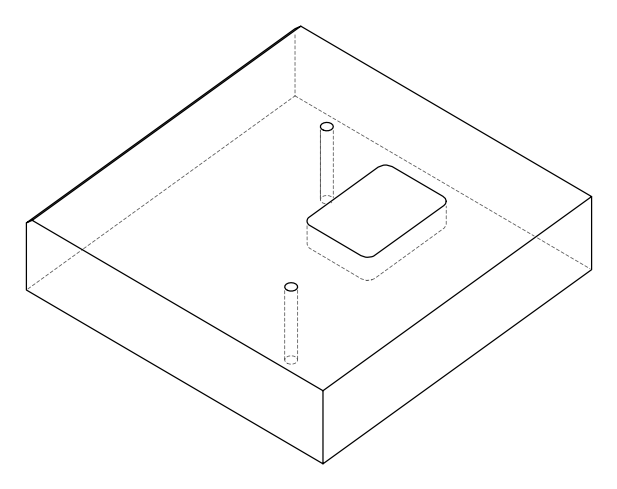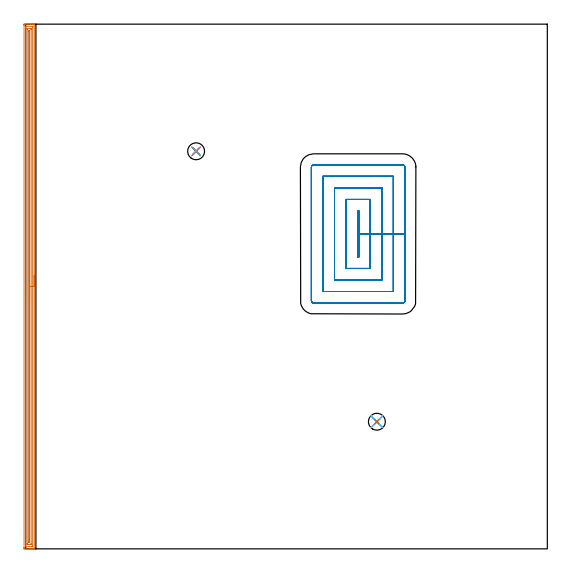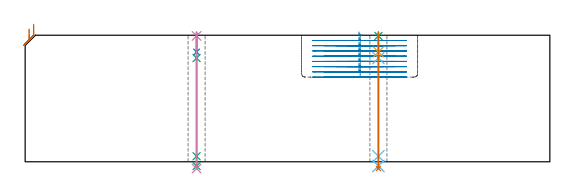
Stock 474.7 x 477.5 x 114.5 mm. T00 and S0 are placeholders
(PLAN: 10 operations, 8 tool changes, 39.7 min)
(1 AREA_MILL | FG_CHAMFER_SURFACE | UGT0205_001 | 15.47 min | 20650 mm3)
(2 MILL_RECTANGULAR_POCKET | POCKET_RECTANGULAR_STRAIGHT | UGT0201_095 | Follow Part, ap 5, ae 75% | 21.93 min | 574766 mm3)
(3 SPOT_DRILL | STEP1HOLE | NXT0321_9005460120000 | 0.03 min | 7 mm3)
(4 SPOT_DRILL_1 | STEP1HOLE_1 | NXT0321_9005460120000 | 0.03 min | 1 mm3)
(5 DRILL_BLIND_HOLE_INTO_CENTER | STEP1HOLE | NXT0301_072 | 0.07 min | 1148 mm3)
(6 GUN_DRILL_THROUGH_HOLE | STEP1HOLE | UGT0307_007 | 0.57 min | 7830 mm3)
(7 DRILL_TO_ENLARGE_THROUGH_HOLE | STEP1HOLE | UGT0301_284 | 0.49 min | 12273 mm3)
(8 DRILL_BLIND_HOLE_INTO_CENTER_1 | STEP1HOLE_1 | NXT0301_072 | 0.07 min | 1138 mm3)
(9 GUN_DRILL_THROUGH_HOLE_1 | STEP1HOLE_1 | UGT0307_007 | 0.57 min | 7827 mm3)
(10 DRILL_TO_ENLARGE_THROUGH_HOLE_1 | STEP1HOLE_1 | UGT0301_284 | 0.49 min | 12319 mm3)
(TOOL UGT0205_001 | Chamfer Mill 20 x 3 x 45 deg. | D20 FL50 Z2)
(TOOL UGT0201_095 | End mill 20 mm | D20 R3 FL38 Z4)
(TOOL NXT0321_9005460120000 | NC Spot Drill, 142deg, 12mm, Carbide, Uncoated | D12 PA142 FL30 Z2)
(TOOL NXT0301_072 | Carbide Drill 10.1mm [860.1-1010-051A1-MM 2214] | D10.1 PA140 FL71 Z2)
(TOOL UGT0307_007 | Gun Drill 10 mm | D10 PA130 FL24 Z1)
(TOOL UGT0301_284 | Twist Drill 15.4 mm | D15.4 PA118 FL120 Z2)
(OP 1 AREA_MILL)
G17 G21 G94 G90
T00 M6
G54
G17 G0 G90 X7.8 Y248.75 S1061 M3
G43 Z124.5 H0
G94 G1 Y248.712 Z123.628 F250.
Y248.598 Z122.763
Y248.409 Z121.912
Y248.147 Z121.08
Y247.813 Z120.274
Y247.41 Z119.5
Y246.941 Z118.764
Y246.41 Z118.072
Y245.821 Z117.429
Y245.178 Z116.839
Y244.486 Z116.308
Y243.75 Z115.84
Y242.976 Z115.437
Y242.17 Z115.103
Y241.338 Z114.841
Y240.486 Z114.652
Y239.622 Z114.538
Y238.75 Z114.5
Y0.174
X7.798 Y0.01 Z114.488
X7.733 Y0.007 Z114.424
X7.312 Y0. Z114.011
X6.975 Z113.675
X6.279 Z112.974
X5.037 Z111.734
X4.491 Z111.186
X3.87 Z110.565
X-1.124 Z105.573
X-1.491 Y0.003 Z105.206
X-1.493 Y0.006 Z105.204
X-1.498 Y0.621 Z105.202
X-1.5 Y1.247 Z105.2
Y476.612
X-1.499 Y476.879 Z105.201
X-1.493 Y477.494 Z105.204
X-1.491 Y477.497 Z105.206
X-0.873 Y477.5 Z105.824
X-0.6 Z106.097
X4.491 Z111.186
X5.931 Z112.627
X6.279 Z112.974
X6.975 Z113.675
X7.312 Z114.012
X7.733 Y477.493 Z114.424
X7.798 Y477.49 Z114.489
X7.8 Y477.326 Z114.5
Y238.75
X6.386 Z113.086
X6.385 Y2.408 Z113.085
X6.384 Y2.302 Z113.084
X6.381 Y2.195 Z113.081
X6.374 Y2.01 Z113.074
X6.279 Y2.008 Z112.979
X5.792 Y2.001 Z112.492
X0.021 Z106.721
X-0.037 Y2.002 Z106.663
X-0.072 Y2.006 Z106.628
X-0.077 Y2.008 Z106.623
X-0.08 Y2.028 Z106.62
X-0.083 Y2.088 Z106.617
X-0.085 Y2.301 Z106.615
X-0.086 Y2.408 Z106.614
X-0.085 Y475.092 Z106.615
X-0.084 Y475.198 Z106.616
X-0.081 Y475.305 Z106.619
X-0.074 Y475.49 Z106.626
X0.021 Y475.492 Z106.721
X0.508 Y475.499 Z107.208
X6.279 Z112.979
X6.337 Y475.498 Z113.037
X6.372 Y475.494 Z113.072
X6.377 Y475.492 Z113.077
X6.38 Y475.472 Z113.08
X6.383 Y475.412 Z113.083
X6.385 Y475.199 Z113.085
X6.386 Y475.092 Z113.086
Y238.75
X4.971 Z111.671
Y4.608
X4.97 Y4.195 Z111.67
X4.967 Y4.075 Z111.667
X4.965 Y4.024 Z111.665
X4.88 Y4.01 Z111.58
X4.684 Y4.002 Z111.384
X4.491 Y4.001 Z111.191
X3.792 Y4. Z110.492
X1.809 Z108.509
X1.614 Y4.001 Z108.314
X1.484 Y4.004 Z108.184
X1.381 Y4.01 Z108.081
X1.335 Y4.016 Z108.035
X1.333 Y4.036 Z108.033
X1.331 Y4.195 Z108.031
X1.329 Y4.675 Z108.029
Y5.088
Y472.892
X1.33 Y473.305 Z108.03
X1.333 Y473.425 Z108.033
X1.335 Y473.476 Z108.035
X1.42 Y473.49 Z108.12
X1.616 Y473.498 Z108.316
X1.809 Y473.499 Z108.509
X2.508 Y473.5 Z109.208
X4.491 Z111.191
X4.686 Y473.499 Z111.386
X4.816 Y473.496 Z111.516
X4.919 Y473.49 Z111.619
X4.965 Y473.484 Z111.665
X4.967 Y473.464 Z111.667
X4.969 Y473.305 Z111.669
X4.971 Y472.825 Z111.671
Y472.412
Y238.75
X3.557 Z110.257
Y6.875
X3.553 Y6.062 Z110.253
X3.551 Y6.028 Z110.251
X3.547 Y6.01 Z110.247
X3.525 Y6.007 Z110.225
X3.472 Y6.003 Z110.172
X3.365 Y6.001 Z110.065
X3.15 Y6. Z109.85
X2.936 Y6.001 Z109.636
X2.828 Y6.003 Z109.528
X2.775 Y6.006 Z109.475
X2.753 Y6.009 Z109.453
X2.75 Y6.024 Z109.45
X2.743 Y6.836 Z109.443
Y6.875
Y470.664
X2.749 Y471.472 Z109.449
X2.753 Y471.491 Z109.453
X2.775 Y471.494 Z109.475
X2.828 Y471.497 Z109.528
X2.936 Y471.499 Z109.636
X3.15 Y471.5 Z109.85
X3.364 Y471.499 Z110.064
X3.472 Y471.497 Z110.172
X3.525 Y471.494 Z110.225
X3.547 Y471.491 Z110.247
X3.55 Y471.476 Z110.25
X3.557 Y470.664 Z110.257
Y470.624
Y238.75
Y237.878 Z110.295
Y237.013 Z110.409
Y236.162 Z110.598
Y235.33 Z110.86
Y234.524 Z111.194
Y233.75 Z111.597
Y233.014 Z112.066
Y232.322 Z112.597
Y231.679 Z113.186
Y231.09 Z113.829
Y230.558 Z114.522
Y230.09 Z115.257
Y229.687 Z116.031
Y229.353 Z116.837
Y229.091 Z117.669
Y228.902 Z118.521
Y228.788 Z119.386
Y228.75 Z120.257
G0 Z124.5
M5
M2
(OP 2 MILL_RECTANGULAR_POCKET)
G17 G21 G94 G90
T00 M6
G54
G17 G0 G90 X302. Y272.577 S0 M3
G43 Z124.5 H0
Z117.5
G94 G1 Y265.7 Z115.657 F250.
X303.1 Z115.363
Y286.6 Z109.762
Y307.5 F500.
X302.
Y265.7
X303.1
Y286.6
X313.6
Y318.
X291.5
Y255.2
X313.6
Y286.6
X324.1
Y328.5
X281.
Y244.7
X324.1
Y286.6
X334.6
Y339.
X270.5
Y234.2
X334.6
Y286.6
X345.1
Y347.3
G3 X342.9 Y349.5 R2.2
G1 X262.2
G3 X260. Y347.3 R2.2
G1 Y225.9
G3 X262.2 Y223.7 R2.2
G1 X342.9
G3 X345.1 Y225.9 R2.2
G1 Y286.6
Y287.6
G0 X302. Y272.577 Z112.762
G1 Y265.7 Z110.92 F250.
X303.1 Z110.625
Y286.6 Z105.025
Y307.5 F500.
X302.
Y265.7
X303.1
Y286.6
X313.6
Y318.
X291.5
Y255.2
X313.6
Y286.6
X324.1
Y328.5
X281.
Y244.7
X324.1
Y286.6
X334.6
Y339.
X270.5
Y234.2
X334.6
Y286.6
X345.1
Y347.3
G3 X342.9 Y349.5 R2.2
G1 X262.2
G3 X260. Y347.3 R2.2
G1 Y225.9
G3 X262.2 Y223.7 R2.2
G1 X342.9
G3 X345.1 Y225.9 R2.2
G1 Y286.6
Y287.6
G0 X302. Y272.577 Z108.025
G1 Y265.7 Z106.182 F250.
X303.1 Z105.888
Y286.6 Z100.287
Y307.5 F500.
X302.
Y265.7
X303.1
Y286.6
X313.6
Y318.
X291.5
Y255.2
X313.6
Y286.6
X324.1
Y328.5
X281.
Y244.7
X324.1
Y286.6
X334.6
Y339.
X270.5
Y234.2
X334.6
Y286.6
X345.1
Y347.3
G3 X342.9 Y349.5 R2.2
G1 X262.2
G3 X260. Y347.3 R2.2
G1 Y225.9
G3 X262.2 Y223.7 R2.2
G1 X342.9
G3 X345.1 Y225.9 R2.2
G1 Y286.6
Y287.6
G0 X302. Y272.577 Z103.287
G1 Y265.7 Z101.445 F250.
X303.1 Z101.15
Y286.6 Z95.55
Y307.5 F500.
X302.
Y265.7
X303.1
Y286.6
X313.6
Y318.
X291.5
Y255.2
X313.6
Y286.6
X324.1
Y328.5
X281.
Y244.7
X324.1
Y286.6
X334.6
Y339.
X270.5
Y234.2
X334.6
Y286.6
X345.1
Y347.3
G3 X342.9 Y349.5 R2.2
G1 X262.2
G3 X260. Y347.3 R2.2
G1 Y225.9
G3 X262.2 Y223.7 R2.2
G1 X342.9
G3 X345.1 Y225.9 R2.2
G1 Y286.6
Y287.6
G0 X302. Y272.577 Z98.55
G1 Y265.7 Z96.707 F250.
X303.1 Z96.413
Y286.6 Z90.812
Y307.5 F500.
X302.
Y265.7
X303.1
Y286.6
X313.6
Y318.
X291.5
Y255.2
X313.6
Y286.6
X324.1
Y328.5
X281.
Y244.7
X324.1
Y286.6
X334.6
Y339.
X270.5
Y234.2
X334.6
Y286.6
X345.1
Y347.3
G3 X342.9 Y349.5 R2.2
G1 X262.2
G3 X260. Y347.3 R2.2
G1 Y225.9
G3 X262.2 Y223.7 R2.2
G1 X342.9
G3 X345.1 Y225.9 R2.2
G1 Y286.6
Y287.6
G0 X302. Y272.577 Z93.812
G1 Y265.7 Z91.97 F250.
X303.1 Z91.675
Y286.6 Z86.075
Y307.5 F500.
X302.
Y265.7
X303.1
Y286.6
X313.6
Y318.
X291.5
Y255.2
X313.6
Y286.6
X324.1
Y328.5
X281.
Y244.7
X324.1
Y286.6
X334.6
Y339.
X270.5
Y234.2
X334.6
Y286.6
X345.1
Y347.3
G3 X342.9 Y349.5 R2.2
G1 X262.2
G3 X260. Y347.3 R2.2
G1 Y225.9
G3 X262.2 Y223.7 R2.2
G1 X342.9
G3 X345.1 Y225.9 R2.2
G1 Y286.6
Y287.6
G0 X302. Y272.577 Z89.075
G1 Y265.7 Z87.232 F250.
X303.1 Z86.938
Y286.6 Z81.337
Y307.5 F500.
X302.
Y265.7
X303.1
Y286.6
X313.6
Y318.
X291.5
Y255.2
X313.6
Y286.6
X324.1
Y328.5
X281.
Y244.7
X324.1
Y286.6
X334.6
Y339.
X270.5
Y234.2
X334.6
Y286.6
X345.1
Y347.3
G3 X342.9 Y349.5 R2.2
G1 X262.2
G3 X260. Y347.3 R2.2
G1 Y225.9
G3 X262.2 Y223.7 R2.2
G1 X342.9
G3 X345.1 Y225.9 R2.2
G1 Y286.6
Y287.6
G0 X302. Y272.577 Z84.337
G1 Y265.7 Z82.495 F250.
X303.1 Z82.2
Y286.6 Z76.6
Y307.5 F500.
X302.
Y265.7
X303.1
Y286.6
X313.6
Y318.
X291.5
Y255.2
X313.6
Y286.6
X324.1
Y328.5
X281.
Y244.7
X324.1
Y286.6
X334.6
Y339.
X270.5
Y234.2
X334.6
Y286.6
X345.1
Y347.3
G3 X342.9 Y349.5 R2.2
G1 X262.2
G3 X260. Y347.3 R2.2
G1 Y225.9
G3 X262.2 Y223.7 R2.2
G1 X342.9
G3 X345.1 Y225.9 R2.2
G1 Y286.6
Y287.6
G0 Z124.5
M5
M2
(OP 3 SPOT_DRILL)
G17 G21 G94 G90
T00 M6
G54
G17 G0 G90 X319.6 Y115.7 S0 M3
G43 Z124.5 H0
G94 G81 G98 Z113.837 F250. R117.5
G80
M5
M2
(OP 4 SPOT_DRILL_1)
G17 G21 G94 G90
T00 M6
G54
G17 G0 G90 X155.1 Y361.8 S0 M3
G43 Z124.5 H0
G94 G81 G98 Z113.837 F250. R117.5
G80
M5
M2
(OP 5 DRILL_BLIND_HOLE_INTO_CENTER)
G17 G21 G94 G90
T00 M6
G54
G17 G0 G90 X319.6 Y115.7 S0 M3
G43 Z124.5 H1
G94 G81 G98 Z99.35 F250. R116.5
G80
M5
M2
(OP 6 GUN_DRILL_THROUGH_HOLE)
G17 G21 G94 G90
T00 M6
G54
G17 G0 G90 X319.6 Y115.7 M8
G43 Z124.5 H0
Z110.987
S716 M3
G94 G1 Z93.838 F125. M26
G4 X.084
Z5. F250.
G4 X.084
Z-3.832 F125.
G4 X.084
M5
M9
G0 Z110.987
Z124.5
M2
(OP 7 DRILL_TO_ENLARGE_THROUGH_HOLE)
G17 G21 G94 G90
T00 M6
G54
G17 G0 G90 X319.6 Y115.7 S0 M3
G43 Z124.5 H0
G94 G73 G98 Z-6.127 F250. Q15.078 R116.5
G80
M5
M2
(OP 8 DRILL_BLIND_HOLE_INTO_CENTER_1)
G17 G21 G94 G90
T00 M6
G54
G17 G0 G90 X155.1 Y361.8 S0 M3
G43 Z124.5 H1
G94 G81 G98 Z99.35 F250. R116.5
G80
M5
M2
(OP 9 GUN_DRILL_THROUGH_HOLE_1)
G17 G21 G94 G90
T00 M6
G54
G17 G0 G90 X155.1 Y361.8 M8
G43 Z124.5 H0
Z110.987
S716 M3
G94 G1 Z93.838 F125. M26
G4 X.084
Z5. F250.
G4 X.084
Z-3.832 F125.
G4 X.084
M5
M9
G0 Z110.987
Z124.5
M2
(OP 10 DRILL_TO_ENLARGE_THROUGH_HOLE_1)
G17 G21 G94 G90
T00 M6
G54
G17 G0 G90 X155.1 Y361.8 S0 M3
G43 Z124.5 H0
G94 G73 G98 Z-6.127 F250. Q15.078 R116.5
G80
M5
M2
